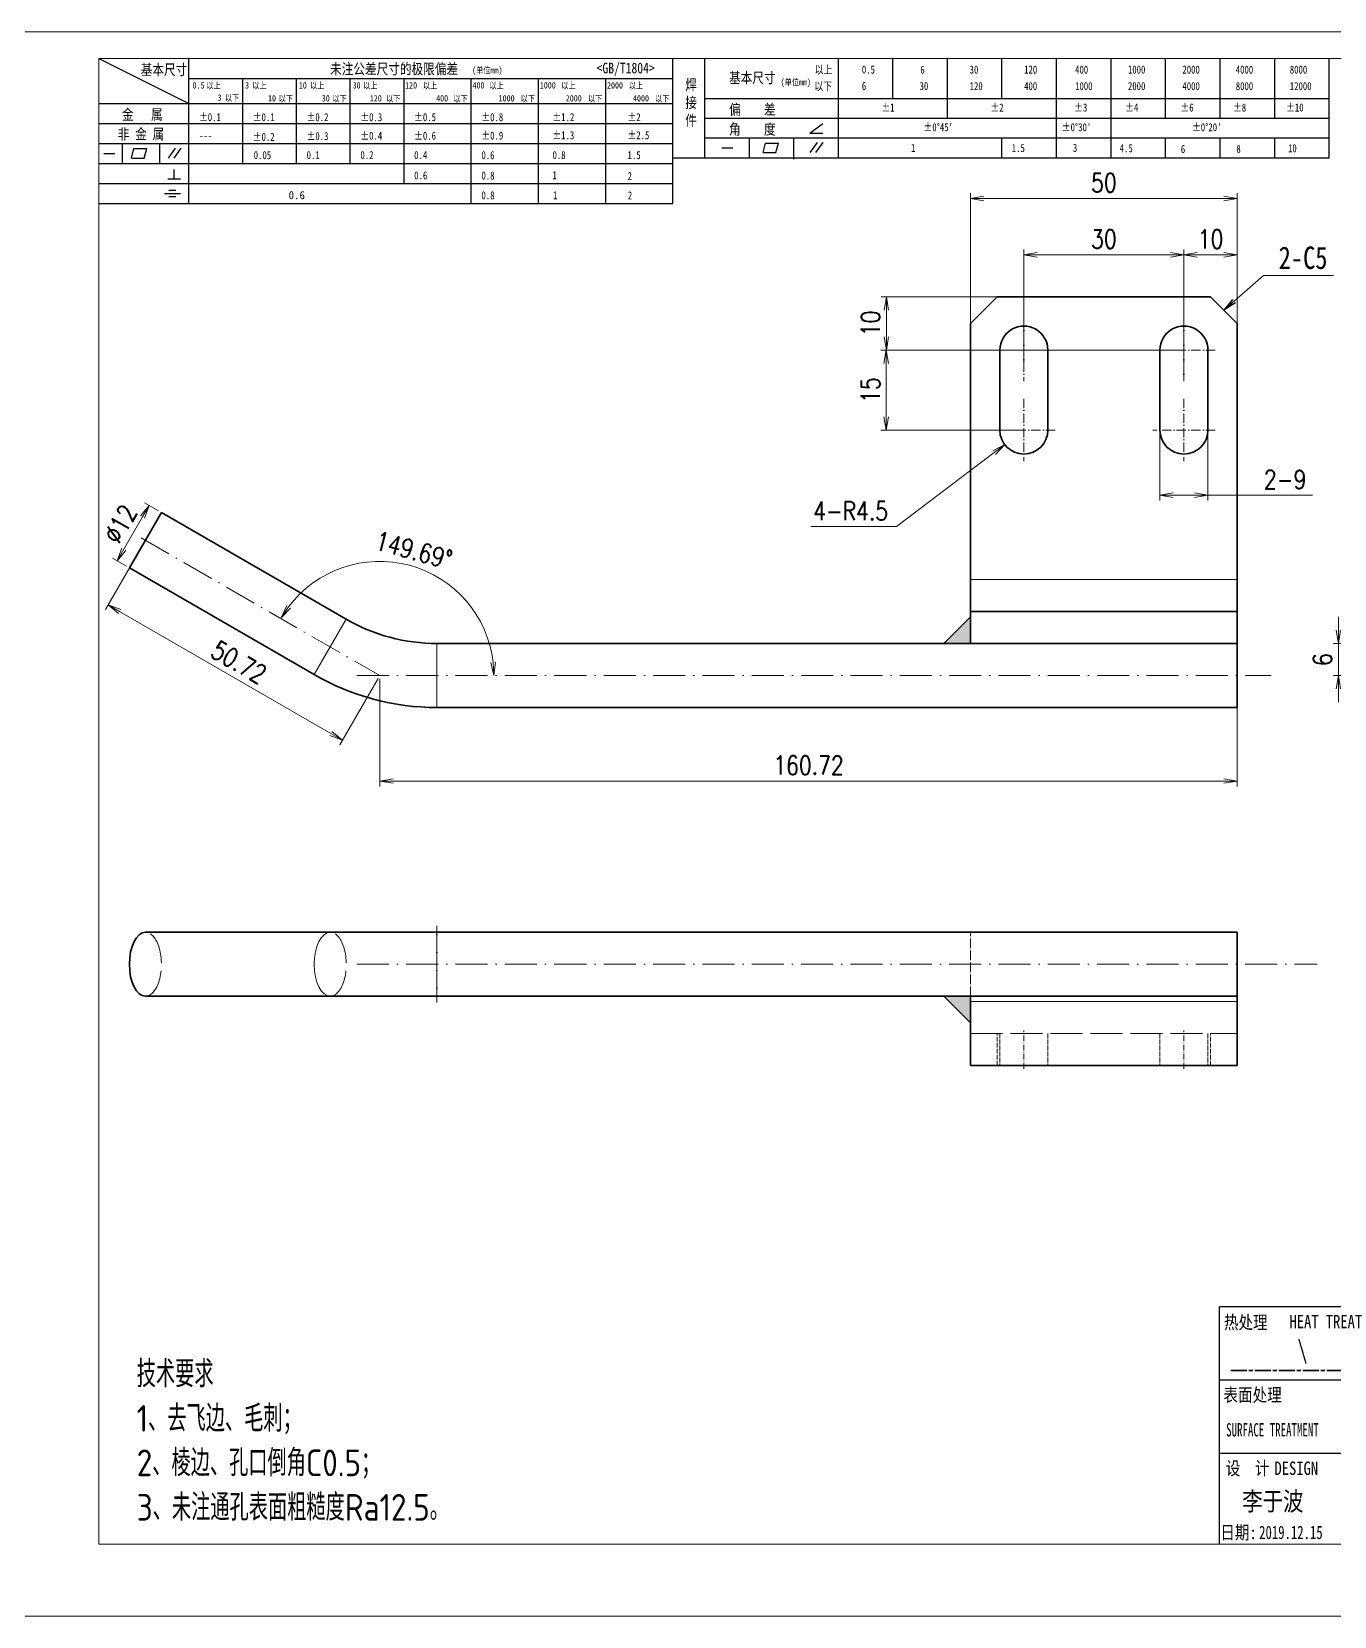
# Model space of a CAD drawing. Header units: millimetres. Extents: x 1333 to 129696, y -57210 to 105899.
# Drawn here: x 56821.5 to 57065.6, y 101055.9 to 101352.9 of the extents above; entities that cross this region are included whole.
import ezdxf
from ezdxf.enums import TextEntityAlignment as Align

# ---------------------------------------------------------------- set-up
doc = ezdxf.new("R2010")
doc.units = ezdxf.units.MM
doc.header["$LTSCALE"] = 0.5
for name, pattern in [('AM_ISO08W050x2', [9, 6, -0.75, 1.5, -0.75]), ('DASHDOT', [18.5, 12, -3, 0.5, -3]), ('DASHED', [15, 12, -3])]:
    doc.linetypes.add(name, pattern=pattern)
doc.layers.add('图\\M+19E79\\M+195B6\\M+18E9A', color=7, linetype='Continuous')
doc.layers.add('图名', color=7, linetype='Continuous')
for name, color, linetype, lineweight in [('图框', 7, 'Continuous', 18), ('标注线', 3, 'Continuous', 18), ('热处理', 7, 'Continuous', 20), ('粗实线', 7, 'Continuous', 35), ('粗点划线', 6, 'AM_ISO08W050x2', 35)]:
    doc.layers.add(name, color=color, linetype=linetype, lineweight=lineweight)
doc.layers.add('打印-禁用', color=7, linetype='Continuous', lineweight=15, plot=False)
doc.styles.add('DIM', font='romans.shx', dxfattribs={"width": 0.8, "bigfont": 'bigfont.shx'})
doc.styles.add('国标', font='simfang.ttf', dxfattribs={"width": 0.8})
doc.styles.add('机械长仿宋', font='gbenor.shx', dxfattribs={"height": 1, "bigfont": 'gbcbig.shx'})
doc.dimstyles.new('DEH 1-1', dxfattribs={"dimtxt": 3.5, "dimasz": 2.5, "dimexe": 1, "dimexo": 0.625, "dimgap": 1.2, "dimtad": 1, "dimtoh": 1, "dimdsep": 46, "dimtxsty": 'DIM', "dimblk": 'OPEN', "dimcen": 0, "dimclrd": 8, "dimclre": 8, "dimclrt": 2, "dimazin": 2, "dimtfac": 0.5, "dimtmove": 0, "dimatfit": 3, "dimldrblk": 'OPEN', "dimfxl": 0, "dimtolj": 2, "dimlwd": 18, "dimlwe": 18, "dimarcsym": 0})
doc.dimstyles.new('DEH 1-1$0', dxfattribs={"dimtxt": 3.5, "dimasz": 2.5, "dimexe": 1, "dimexo": 0.625, "dimgap": 1.2, "dimtad": 1, "dimzin": 9, "dimdsep": 46, "dimtxsty": 'DIM', "dimblk": 'OPEN', "dimcen": 0, "dimclrd": 8, "dimclre": 8, "dimclrt": 2, "dimazin": 2, "dimtfac": 0.5, "dimtmove": 0, "dimatfit": 3, "dimldrblk": 'OPEN', "dimfxl": 0, "dimtolj": 2, "dimlwd": 18, "dimlwe": 18, "dimarcsym": 0})
doc.dimstyles.new('DEH 1-1$2', dxfattribs={"dimtxt": 3.5, "dimasz": 2.5, "dimexe": 1, "dimexo": 0.625, "dimgap": 1.2, "dimtad": 1, "dimdsep": 46, "dimtxsty": 'DIM', "dimblk": 'OPEN', "dimcen": 0, "dimclrd": 8, "dimclre": 8, "dimclrt": 2, "dimazin": 2, "dimtfac": 0.5, "dimtmove": 0, "dimatfit": 3, "dimldrblk": 'OPEN', "dimfxl": 0, "dimtolj": 2, "dimlwd": 18, "dimlwe": 18, "dimarcsym": 0})
doc.dimstyles.new('DEH 1-1$4', dxfattribs={"dimtxt": 3.5, "dimasz": 2.5, "dimexe": 1, "dimexo": 0.625, "dimgap": 1.2, "dimtad": 1, "dimtoh": 1, "dimdsep": 46, "dimtxsty": 'DIM', "dimblk": 'OPEN', "dimcen": 0, "dimclrd": 8, "dimclre": 8, "dimclrt": 2, "dimazin": 2, "dimtfac": 0.5, "dimtofl": 0, "dimtmove": 0, "dimatfit": 3, "dimldrblk": 'OPEN', "dimfxl": 0, "dimtolj": 2, "dimlwd": 18, "dimlwe": 18, "dimarcsym": 0})

# ---------------------------------------------------------------- blocks, each defined once
blk = doc.blocks.new('GZDEH零件A3图框V01版')
at = {"layer": '图\\M+19E79\\M+195B6\\M+18E9A', "color": 9}
for p, q in [((2882.49, -1554.46), (2899.37, -1562.92)), ((2899.37, -1581.67), (2899.37, -1554.46)), ((2990.09, -1581.67), (2990.09, -1554.46)), ((2996.09, -1573.08), (2996.09, -1554.46)), ((3021.09, -1561.98), (3021.09, -1554.46)), ((3031.31, -1561.98), (3031.31, -1554.46)), ((3041.53, -1561.98), (3041.53, -1554.46)), ((3051.75, -1561.98), (3051.75, -1554.46)), ((3061.98, -1561.98), (3061.98, -1554.46)), ((3072.2, -1561.98), (3072.2, -1554.46)), ((3082.42, -1561.98), (3082.42, -1554.46)), ((3092.64, -1561.98), (3092.64, -1554.46)), ((3102.86, -1561.98), (3102.86, -1554.46)), ((3113.09, -1573.08), (3113.09, -1554.46)), ((2899.37, -1558.24), (2990.09, -1558.24)), ((2909.45, -1574.17), (2909.45, -1558.24)), ((2919.53, -1574.17), (2919.53, -1558.24)), ((2929.61, -1574.17), (2929.61, -1558.24)), ((2939.69, -1577.92), (2939.69, -1558.24)), ((2952.29, -1581.67), (2952.29, -1558.24)), ((2964.89, -1581.67), (2964.89, -1558.24)), ((2977.49, -1581.67), (2977.49, -1558.24)), ((2996.09, -1561.98), (3113.09, -1561.98)), ((3021.09, -1573.08), (3021.09, -1561.98)), ((3041.53, -1565.68), (3041.53, -1561.98)), ((3061.98, -1573.08), (3061.98, -1561.98)), ((3072.2, -1573.08), (3072.2, -1561.98)), ((3082.42, -1565.68), (3082.42, -1561.98)), ((3092.64, -1565.68), (3092.64, -1561.98)), ((3102.86, -1565.68), (3102.86, -1561.98)), ((2882.49, -1562.92), (2990.09, -1562.92)), ((2882.49, -1566.67), (2990.09, -1566.67)), ((2996.09, -1565.68), (3113.09, -1565.68)), ((3015.75, -1568.51), (3018.15, -1566.66)), ((2882.49, -1570.42), (2990.09, -1570.42)), ((2886.92, -1574.12), (2886.92, -1570.42)), ((2893.91, -1574.12), (2893.91, -1570.42)), ((2996.09, -1569.38), (3113.09, -1569.38)), ((3004.42, -1573.08), (3004.42, -1569.38)), ((3006.97, -1572.12), (3007.45, -1570.33)), ((3007.45, -1570.33), (3009.86, -1570.33)), ((3009.39, -1572.12), (3009.86, -1570.33)), ((3012.75, -1573.08), (3012.75, -1569.38)), ((3015.75, -1568.51), (3018.15, -1568.51)), ((3015.81, -1572.12), (3017.15, -1570.26)), ((3016.89, -1572.12), (3018.23, -1570.26)), ((3051.75, -1573.08), (3051.75, -1569.38)), ((3082.42, -1573.08), (3082.42, -1569.48)), ((3092.64, -1573.08), (3092.64, -1569.38)), ((3102.86, -1573.08), (3102.86, -1569.38)), ((2883.43, -1572.27), (2885.49, -1572.27)), ((2888.59, -1573.16), (2889.07, -1571.37)), ((2888.59, -1573.16), (2891, -1573.16)), ((2889.07, -1571.37), (2891.48, -1571.37)), ((2891, -1573.16), (2891.48, -1571.37)), ((2895.52, -1573.16), (2896.85, -1571.3)), ((2896.6, -1573.16), (2897.94, -1571.3)), ((2990.09, -1573.08), (3113.09, -1573.08)), ((2999.26, -1571.23), (3001.32, -1571.23)), ((3006.97, -1572.12), (3009.39, -1572.12)), ((3012.75, -1573.33), (3012.75, -1573.08)), ((2882.49, -1574.17), (2990.09, -1574.17)), ((2895.42, -1577.05), (2897.81, -1577.05)), ((2896.58, -1577.05), (2896.58, -1575.28)), ((2882.49, -1577.92), (2990.09, -1577.92)), ((2894.79, -1579.77), (2897.77, -1579.77)), ((2895.57, -1579.17), (2896.92, -1579.17)), ((2882.49, -1581.67), (2990.09, -1581.67)), ((2895.57, -1580.37), (2896.93, -1580.37)), ((3272.49, -1788.46), (3092.49, -1788.46)), ((3181.99, -1802.21), (3092.49, -1802.21)), ((3181.99, -1815.96), (3092.49, -1815.96))]:
    blk.add_line(p, q, dxfattribs=at)
at = {"layer": '图\\M+19E79\\M+195B6\\M+18E9A', "color": 7}
blk.add_line((3272.49, -1788.46), (3092.49, -1788.46), dxfattribs=at)
at = {"layer": '图\\M+19E79\\M+195B6\\M+18E9A', "color": 9, "linetype": 'Continuous'}
blk.add_line((3092.49, -1832.96), (3092.49, -1788.46), dxfattribs=at)
at = {"layer": '图框', "linetype": 'Continuous'}
for p, q in [((2882.49, -1554.46), (2882.49, -1832.96)), ((3272.49, -1554.46), (2882.49, -1554.46)), ((2882.49, -1832.96), (3272.49, -1832.96))]:
    blk.add_line(p, q, dxfattribs=at)
at = {"layer": '打印-禁用', "linetype": 'Continuous'}
for p, q in [((3277.49, -1549.46), (2857.49, -1549.46)), ((2857.49, -1846.46), (3277.49, -1846.46))]:
    blk.add_line(p, q, dxfattribs=at)
at = {"layer": '图\\M+19E79\\M+195B6\\M+18E9A', "color": 9, "style": '国标'}
for s, height, width, p in [('基本尺寸', 2, 0.8, (2890.33, -1557.58)), ('未注公差尺寸的极限偏差', 2, 0.8, (2925.81, -1557.44)), ('<GB/T1804>', 2, 0.8, (2975.78, -1557.27)), ('以上', 1.5, 0.8, (3016.64, -1557.33)), ('0.5', 1.5, 0.8, (3025.49, -1557.3)), ('6', 1.5, 0.8, (3036.45, -1557.34)), ('30', 1.5, 0.8, (3045.69, -1557.31)), ('120', 1.5, 0.8, (3055.91, -1557.31)), ('400', 1.5, 0.8, (3065.46, -1557.31)), ('1000', 1.5, 0.8, (3075.36, -1557.31)), ('2000', 1.5, 0.8, (3085.57, -1557.31)), ('4000', 1.5, 0.8, (3095.57, -1557.31)), ('8000', 1.5, 0.8, (3105.7, -1557.31)), ('30', 1.2, 0.8, (2930.04, -1560.11)), ('基本尺寸', 2, 0.8, (3000.6, -1559.1)), ('以下', 1.5, 0.8, (3016.58, -1560.43)), ('6', 1.5, 0.8, (3025.49, -1560.38)), ('30', 1.5, 0.8, (3036.31, -1560.39)), ('120', 1.5, 0.8, (3045.69, -1560.41)), ('400', 1.5, 0.8, (3055.91, -1560.41)), ('1000', 1.5, 0.8, (3065.46, -1560.41)), ('2000', 1.5, 0.8, (3075.36, -1560.41)), ('4000', 1.5, 0.8, (3085.57, -1560.41)), ('8000', 1.5, 0.8, (3095.57, -1560.41)), ('12000', 1.5, 0.8, (3105.7, -1560.41)), ('金   属', 2, 0.8, (2886.82, -1565.98)), ('±0.1', 1.5, 0.8, (2901.27, -1566.23)), ('±0.1', 1.5, 0.8, (2911.35, -1566.23)), ('±0.2', 1.5, 0.8, (2921.43, -1566.23)), ('±0.3', 1.5, 0.8, (2931.51, -1566.23)), ('±0.5', 1.5, 0.8, (2941.59, -1566.23)), ('±0.8', 1.5, 0.8, (2954.19, -1566.23)), ('±1.2', 1.5, 0.8, (2967.51, -1566.23)), ('±2', 1.5, 0.8, (2981.58, -1566.23)), ('偏    差', 2, 0.8, (3000.6, -1565.04)), ('±1', 1.5, 0.8, (3029.16, -1564.42)), ('±2', 1.5, 0.8, (3049.61, -1564.42)), ('±3', 1.5, 0.8, (3065.3, -1564.42)), ('±4', 1.5, 0.8, (3074.85, -1564.42)), ('±6', 1.5, 0.8, (3085.22, -1564.42)), ('±8', 1.5, 0.8, (3095.06, -1564.42)), ('±10', 1.5, 0.8, (3105.02, -1564.42)), ('非 金 属', 2, 0.8, (2886.02, -1569.65)), ('±0.3', 1.5, 0.8, (2921.43, -1569.77)), ('±0.4', 1.5, 0.8, (2931.51, -1569.71)), ('±0.6', 1.5, 0.8, (2941.59, -1569.71)), ('±0.9', 1.5, 0.8, (2954.19, -1569.68)), ('±1.3', 1.5, 0.8, (2967.51, -1569.62)), ('±2.5', 1.5, 0.8, (2981.58, -1569.61)), ('角    度', 2, 0.8, (3000.6, -1568.74)), ("±0%%D45'", 1.5, 0.8, (3037.06, -1568.12)), ("±0%%D30'", 1.5, 0.8, (3062.98, -1568.12)), ("±0%%D20'", 1.5, 0.8, (3087.38, -1568.12)), ('---', 1.5, 0.8, (2901.27, -1569.65)), ('±0.2', 1.5, 0.8, (2911.35, -1569.92)), ('1', 1.5, 0.8, (3034.69, -1571.98)), ('1.5', 1.5, 0.8, (3053.59, -1572.01)), ('3', 1.5, 0.8, (3065.05, -1571.98)), ('4.5', 1.5, 0.8, (3073.82, -1572.05)), ('6', 1.5, 0.8, (3085.28, -1572.19)), ('8', 1.5, 0.8, (3095.68, -1572.15)), ('10', 1.5, 0.8, (3105.36, -1572.06)), ('0.1', 1.5, 0.8, (2921.43, -1573.34)), ('0.2', 1.5, 0.8, (2931.51, -1573.33)), ('0.4', 1.5, 0.8, (2941.59, -1573.33)), ('0.6', 1.5, 0.8, (2954.19, -1573.35)), ('0.8', 1.5, 0.8, (2967.51, -1573.33)), ('1.5', 1.5, 0.8, (2981.58, -1573.34)), ('0.6', 1.5, 0.8, (2941.59, -1577.14)), ('0.8', 1.5, 0.8, (2954.19, -1577.17)), ('1', 1.5, 0.8, (2967.51, -1577.12)), ('2', 1.5, 0.8, (2981.58, -1577.26)), ('0.8', 1.5, 0.8, (2954.19, -1580.87)), ('1', 1.5, 0.8, (2967.59, -1580.86)), ('2', 1.5, 0.8, (2981.62, -1580.89)), ('热处理', 2.5, 0.8, (3093.35, -1792.61)), ('表面处理', 2.5, 0.8, (3093.27, -1806.21)), ('SURFACE TREATMENT', 2.5, 0.6, (3093.77, -1812.75)), (' DESIGN', 2.5, 0.8, (3101.47, -1819.96))]:
    blk.add_text(s, height=height, dxfattribs=dict(at, width=width)).set_placement(p)
at = {"layer": '图\\M+19E79\\M+195B6\\M+18E9A', "color": 9, "lineweight": 15, "style": '国标', "width": 0.8}
for s, p in [('(单位mm)', (2952.44, -1557.27)), ('0.5', (2900.03, -1560.11)), ('以上', (2902.64, -1560.16)), ('3', (2909.88, -1560.11)), ('以上', (2911.25, -1560.16)), ('10', (2919.96, -1560.11)), ('以上', (2922.09, -1560.16)), ('以上', (2932.02, -1560.16)), ('120', (2939.88, -1560.11)), ('以上', (2943.21, -1560.16)), ('400', (2952.52, -1560.11)), ('以上', (2955.68, -1560.16)), ('1000', (2965.12, -1560.11)), ('以上', (2969.16, -1560.16)), ('2000', (2977.72, -1560.11)), ('以上', (2981.8, -1560.16)), ('(单位mm)', (3010.27, -1559.51)), ('3', (2904.73, -1562.41)), ('以下', (2906.1, -1562.46)), ('10', (2914.19, -1562.54)), ('以下', (2916.18, -1562.59)), ('30', (2924.27, -1562.54)), ('以下', (2926.26, -1562.59)), ('120', (2933.26, -1562.54)), ('以下', (2936.34, -1562.59)), ('400', (2945.7, -1562.54)), ('以下', (2948.94, -1562.59)), ('1000', (2957.41, -1562.54)), ('以下', (2961.54, -1562.59)), ('2000', (2969.99, -1562.54)), ('以下', (2974.14, -1562.59)), ('4000', (2982.59, -1562.54)), ('以下', (2986.74, -1562.59))]:
    blk.add_text(s, height=1.2, dxfattribs=at).set_placement(p)
at = {"layer": '图\\M+19E79\\M+195B6\\M+18E9A', "color": 9, "lineweight": 13, "style": '国标'}
blk.add_text('0.6', height=1.5, dxfattribs=at).set_placement((2918.05, -1580.85))
at = {"layer": '图\\M+19E79\\M+195B6\\M+18E9A', "color": 9, "style": '国标', "width": 0.8}
for s, p in [('HEAT TREAT', (3112.45, -1792.46)), ('设  计', (3097.79, -1819.96)), ('日期:', (3096.09, -1832))]:
    blk.add_text(s, height=2.5, dxfattribs=at).set_placement(p, align=Align.CENTER)
at = {"layer": '图\\M+19E79\\M+195B6\\M+18E9A', "color": 9, "style": '国标'}
for s, insert, char_height, width, attachment_point in [('焊\\P接\\P件', (2992.39, -1558.41), 2, 3.1877, 1), ('0.05', (2911.51, -1573.37), 1.5, 5.1982, 7)]:
    blk.add_mtext(s, dxfattribs=dict(at, insert=insert, char_height=char_height, width=width, attachment_point=attachment_point))
blk = doc.blocks.new('DEH A3')
at = {"layer": '图框'}
blk.add_blockref('GZDEH零件A3图框V01版', (-2857.49, 1846.46), dxfattribs=at)
blk = doc.blocks.new('WELDING_5')
at = {"layer": '粗实线'}
blk.add_hatch(color=256, dxfattribs=at).paths.add_polyline_path([(0, 5), (0, 0), (5, 0)])
for q in [(0, 5), (5, 0)]:
    blk.add_line((0, 0), q, dxfattribs=at)
blk.add_lwpolyline([(0, 5), (5, 0)], dxfattribs=at)
blk = doc.blocks.new('_Open')
at = {"color": 0, "linetype": 'ByBlock', "lineweight": -2}
for p, q in [((-1, 0.17), (0, 0)), ((-1, -0.17), (0, 0)), ((0, 0), (-1, 0))]:
    blk.add_line(p, q, dxfattribs=at)
blk = doc.blocks.new('*D28')
at = {"layer": 'Defpoints', "color": 0, "transparency": 16777216}
for p in [(57066.41, 101238.24), (57087.79, 101238.24), (57080.24, 101232.24)]:
    blk.add_point(p, dxfattribs=at)
at = {"layer": '标注线', "color": 8, "lineweight": 18, "transparency": 16777216}
for p, q in [((57066.41, 101240.74), (57066.41, 101243.24)), ((57087.17, 101238.24), (57065.41, 101238.24)), ((57066.41, 101232.24), (57066.41, 101238.24)), ((57079.61, 101232.24), (57065.41, 101232.24)), ((57066.41, 101229.74), (57066.41, 101227.24))]:
    blk.add_line(p, q, dxfattribs=at)
at = {"layer": '标注线', "color": 8, "lineweight": 18, "transparency": 16777216, "xscale": 2.5, "yscale": 2.5, "zscale": 2.5}
for p, rotation in [((57066.41, 101238.24), 270), ((57066.41, 101232.24), 90)]:
    blk.add_blockref('_Open', p, dxfattribs=dict(at, rotation=rotation))
at = {"layer": '标注线', "color": 2, "transparency": 16777216, "insert": (57063.46, 101235.24), "char_height": 3.5, "attachment_point": 5, "rotation": 90, "style": 'DIM'}
blk.add_mtext('\\A2;6', dxfattribs=at)
blk = doc.blocks.new('*D30')
at = {"layer": 'Defpoints', "color": 0, "transparency": 16777216}
for p in [(57047.46, 101321.66), (56997.46, 101265.06), (57047.46, 101259.41)]:
    blk.add_point(p, dxfattribs=at)
at = {"layer": '标注线', "color": 8, "lineweight": 18, "transparency": 16777216}
for p, q in [((56997.46, 101265.68), (56997.46, 101322.66)), ((56999.96, 101321.66), (57044.96, 101321.66)), ((57047.46, 101260.04), (57047.46, 101322.66))]:
    blk.add_line(p, q, dxfattribs=at)
at = {"layer": '标注线', "color": 8, "lineweight": 18, "transparency": 16777216, "xscale": 2.5, "yscale": 2.5, "zscale": 2.5, "rotation": 180}
blk.add_blockref('_Open', (56997.46, 101321.66), dxfattribs=at)
at = {"layer": '标注线', "color": 8, "lineweight": 18, "transparency": 16777216, "xscale": 2.5, "yscale": 2.5, "zscale": 2.5}
blk.add_blockref('_Open', (57047.46, 101321.66), dxfattribs=at)
at = {"layer": '标注线', "color": 2, "transparency": 16777216, "insert": (57022.46, 101324.61), "char_height": 3.5, "attachment_point": 5, "style": 'DIM'}
blk.add_mtext('\\A2;50', dxfattribs=at)
blk = doc.blocks.new('*D31')
at = {"layer": 'Defpoints', "color": 0, "transparency": 16777216}
for p in [(57047.46, 101311.09), (57037.46, 101293.24), (57047.46, 101288.32)]:
    blk.add_point(p, dxfattribs=at)
at = {"layer": '标注线', "color": 8, "lineweight": 18, "transparency": 16777216}
for p, q in [((57037.46, 101293.87), (57037.46, 101312.09)), ((57039.96, 101311.09), (57044.96, 101311.09)), ((57047.46, 101288.95), (57047.46, 101312.09))]:
    blk.add_line(p, q, dxfattribs=at)
at = {"layer": '标注线', "color": 8, "lineweight": 18, "transparency": 16777216, "xscale": 2.5, "yscale": 2.5, "zscale": 2.5, "rotation": 180}
blk.add_blockref('_Open', (57037.46, 101311.09), dxfattribs=at)
at = {"layer": '标注线', "color": 8, "lineweight": 18, "transparency": 16777216, "xscale": 2.5, "yscale": 2.5, "zscale": 2.5}
blk.add_blockref('_Open', (57047.46, 101311.09), dxfattribs=at)
at = {"layer": '标注线', "color": 2, "transparency": 16777216, "insert": (57042.46, 101314.04), "char_height": 3.5, "attachment_point": 5, "style": 'DIM'}
blk.add_mtext('\\A2;10', dxfattribs=at)
blk = doc.blocks.new('*D32')
at = {"layer": 'Defpoints', "color": 0, "transparency": 16777216}
for p in [(57007.46, 101311.09), (57007.46, 101290.12), (57037.46, 101287.39)]:
    blk.add_point(p, dxfattribs=at)
at = {"layer": '标注线', "color": 8, "lineweight": 18, "transparency": 16777216}
for p, q in [((57007.46, 101290.75), (57007.46, 101312.09)), ((57034.96, 101311.09), (57009.96, 101311.09)), ((57037.46, 101288.02), (57037.46, 101312.09))]:
    blk.add_line(p, q, dxfattribs=at)
at = {"layer": '标注线', "color": 8, "lineweight": 18, "transparency": 16777216, "xscale": 2.5, "yscale": 2.5, "zscale": 2.5, "rotation": 180}
blk.add_blockref('_Open', (57007.46, 101311.09), dxfattribs=at)
at = {"layer": '标注线', "color": 8, "lineweight": 18, "transparency": 16777216, "xscale": 2.5, "yscale": 2.5, "zscale": 2.5}
blk.add_blockref('_Open', (57037.46, 101311.09), dxfattribs=at)
at = {"layer": '标注线', "color": 2, "transparency": 16777216, "insert": (57022.46, 101314.04), "char_height": 3.5, "attachment_point": 5, "style": 'DIM'}
blk.add_mtext('\\A2;30', dxfattribs=at)
blk = doc.blocks.new('*D33')
at = {"layer": 'Defpoints', "color": 0, "transparency": 16777216}
for p in [(57026.08, 101303.24), (56981.69, 101293.24), (57037.46, 101293.24)]:
    blk.add_point(p, dxfattribs=at)
at = {"layer": '标注线', "color": 8, "lineweight": 18, "transparency": 16777216}
for p, q in [((57025.46, 101303.24), (56980.69, 101303.24)), ((56981.69, 101300.74), (56981.69, 101295.74)), ((57036.84, 101293.24), (56980.69, 101293.24))]:
    blk.add_line(p, q, dxfattribs=at)
at = {"layer": '标注线', "color": 8, "lineweight": 18, "transparency": 16777216, "xscale": 2.5, "yscale": 2.5, "zscale": 2.5}
for p, rotation in [((56981.69, 101303.24), 90), ((56981.69, 101293.24), 270)]:
    blk.add_blockref('_Open', p, dxfattribs=dict(at, rotation=rotation))
at = {"layer": '标注线', "color": 2, "transparency": 16777216, "insert": (56978.74, 101298.24), "char_height": 3.5, "attachment_point": 5, "rotation": 90, "style": 'DIM'}
blk.add_mtext('\\A2;10', dxfattribs=at)
blk = doc.blocks.new('*D34')
at = {"layer": 'Defpoints', "color": 0, "transparency": 16777216}
for p in [(57007.46, 101293.24), (56981.67, 101278.24), (57007.46, 101278.24)]:
    blk.add_point(p, dxfattribs=at)
at = {"layer": '标注线', "color": 8, "lineweight": 18, "transparency": 16777216}
for p, q in [((57006.84, 101293.24), (56980.67, 101293.24)), ((56981.67, 101290.74), (56981.67, 101280.74)), ((57006.84, 101278.24), (56980.67, 101278.24))]:
    blk.add_line(p, q, dxfattribs=at)
at = {"layer": '标注线', "color": 8, "lineweight": 18, "transparency": 16777216, "xscale": 2.5, "yscale": 2.5, "zscale": 2.5}
for p, rotation in [((56981.67, 101293.24), 90), ((56981.67, 101278.24), 270)]:
    blk.add_blockref('_Open', p, dxfattribs=dict(at, rotation=rotation))
at = {"layer": '标注线', "color": 2, "transparency": 16777216, "insert": (56978.72, 101285.74), "char_height": 3.5, "attachment_point": 5, "rotation": 90, "style": 'DIM'}
blk.add_mtext('\\A2;15', dxfattribs=at)
blk = doc.blocks.new('*D35')
at = {"layer": 'Defpoints', "color": 0, "transparency": 16777216}
for p in [(57007.46, 101278.24), (57003.87, 101275.52)]:
    blk.add_point(p, dxfattribs=at)
at = {"layer": '标注线', "color": 8, "lineweight": 18, "transparency": 16777216}
for p, q in [((56983.59, 101260.14), (57001.88, 101274.01)), ((56967.59, 101260.14), (56983.59, 101260.14))]:
    blk.add_line(p, q, dxfattribs=at)
at = {"layer": '标注线', "color": 8, "lineweight": 18, "transparency": 16777216, "xscale": 2.5, "yscale": 2.5, "zscale": 2.5, "rotation": 37.16319647327538}
blk.add_blockref('_Open', (57003.87, 101275.52), dxfattribs=at)
at = {"layer": '标注线', "color": 2, "transparency": 16777216, "insert": (56974.99, 101263.09), "char_height": 3.5, "attachment_point": 5, "style": 'DIM'}
blk.add_mtext('\\A2;{\\Fromans,bigfont|c134;4-}R4.5', dxfattribs=at)
blk = doc.blocks.new('*D36')
at = {"layer": 'Defpoints', "color": 0, "transparency": 16777216}
for p in [(57032.96, 101280.68), (57041.96, 101280.68), (57041.96, 101266.03)]:
    blk.add_point(p, dxfattribs=at)
at = {"layer": '标注线', "color": 8, "lineweight": 18, "transparency": 16777216}
for p, q in [((57032.96, 101280.06), (57032.96, 101265.03)), ((57041.96, 101280.06), (57041.96, 101265.03)), ((57035.46, 101266.03), (57039.46, 101266.03)), ((57041.96, 101266.03), (57061.56, 101266.03))]:
    blk.add_line(p, q, dxfattribs=at)
at = {"layer": '标注线', "color": 8, "lineweight": 18, "transparency": 16777216, "xscale": 2.5, "yscale": 2.5, "zscale": 2.5, "rotation": 180}
blk.add_blockref('_Open', (57032.96, 101266.03), dxfattribs=at)
at = {"layer": '标注线', "color": 8, "lineweight": 18, "transparency": 16777216, "xscale": 2.5, "yscale": 2.5, "zscale": 2.5}
blk.add_blockref('_Open', (57041.96, 101266.03), dxfattribs=at)
at = {"layer": '标注线', "color": 2, "transparency": 16777216, "insert": (57056.43, 101268.98), "char_height": 3.5, "attachment_point": 5, "style": 'DIM'}
blk.add_mtext('\\A2;{\\Fromans,bigfont|c134;2-}9', dxfattribs=at)
blk = doc.blocks.new('*D37')
at = {"layer": 'Defpoints', "color": 0, "transparency": 16777216}
for p in [(56886.74, 101232.24), (57047.46, 101232.24), (57047.46, 101212.46)]:
    blk.add_point(p, dxfattribs=at)
at = {"layer": '标注线', "color": 8, "lineweight": 18, "transparency": 16777216}
for p, q in [((56886.74, 101231.62), (56886.74, 101211.46)), ((57047.46, 101231.62), (57047.46, 101211.46)), ((56889.24, 101212.46), (57044.96, 101212.46))]:
    blk.add_line(p, q, dxfattribs=at)
at = {"layer": '标注线', "color": 8, "lineweight": 18, "transparency": 16777216, "xscale": 2.5, "yscale": 2.5, "zscale": 2.5, "rotation": 180}
blk.add_blockref('_Open', (56886.74, 101212.46), dxfattribs=at)
at = {"layer": '标注线', "color": 8, "lineweight": 18, "transparency": 16777216, "xscale": 2.5, "yscale": 2.5, "zscale": 2.5}
blk.add_blockref('_Open', (57047.46, 101212.46), dxfattribs=at)
at = {"layer": '标注线', "color": 2, "transparency": 16777216, "insert": (56967.1, 101215.41), "char_height": 3.5, "attachment_point": 5, "style": 'DIM'}
blk.add_mtext('\\A2;160.72', dxfattribs=at)
blk = doc.blocks.new('*D38')
at = {"layer": 'Defpoints', "color": 0, "transparency": 16777216}
for p in [(56842.82, 101257.6), (56886.74, 101232.24), (56879.74, 101220.12)]:
    blk.add_point(p, dxfattribs=at)
at = {"layer": '标注线', "color": 8, "lineweight": 18, "transparency": 16777216}
for p, q in [((56842.51, 101257.06), (56835.32, 101244.61)), ((56837.99, 101244.23), (56877.58, 101221.37)), ((56886.43, 101231.7), (56879.24, 101219.26))]:
    blk.add_line(p, q, dxfattribs=at)
at = {"layer": '标注线', "color": 8, "lineweight": 18, "transparency": 16777216, "xscale": 2.5, "yscale": 2.5, "zscale": 2.5}
for p, rotation in [((56835.82, 101245.48), 150.0000243215856), ((56879.74, 101220.12), 330.0000243215856)]:
    blk.add_blockref('_Open', p, dxfattribs=dict(at, rotation=rotation))
at = {"layer": '标注线', "color": 2, "transparency": 16777216, "insert": (56860.33, 101234.74), "char_height": 3.5, "attachment_point": 5, "rotation": 330, "style": 'DIM'}
blk.add_mtext('\\A2;50.72', dxfattribs=at)
blk = doc.blocks.new('*D39')
at = {"layer": 'Defpoints', "color": 0, "transparency": 16777216}
for p in [(56840.67, 101259.18), (56900.53, 101248.61), (56882.46, 101232.24), (56886.74, 101232.24), (57062.46, 101232.24)]:
    blk.add_point(p, dxfattribs=at)
at = {"layer": '标注线', "color": 8, "lineweight": 18, "transparency": 16777216}
blk.add_arc((56886.74, 101232.24), 21.4, 6.6975, 142.9878, dxfattribs=at)
at = {"layer": '标注线', "color": 8, "lineweight": 18, "transparency": 16777216, "xscale": 2.5, "yscale": 2.5, "zscale": 2.5}
for p, rotation in [((56868.27, 101243.04), 236.3364810753188), ((56908.14, 101232.24), 273.3487294070493)]:
    blk.add_blockref('_Open', p, dxfattribs=dict(at, rotation=rotation))
at = {"layer": '标注线', "color": 2, "transparency": 16777216, "insert": (56893.11, 101255.74), "char_height": 3.5, "attachment_point": 5, "rotation": 344.8426, "style": 'DIM'}
blk.add_mtext('\\A2;149.69°', dxfattribs=at)
blk = doc.blocks.new('*D40')
at = {"layer": 'Defpoints', "color": 0, "transparency": 16777216}
for p in [(56843.52, 101264.12), (56845.82, 101262.8), (56839.82, 101252.4)]:
    blk.add_point(p, dxfattribs=at)
at = {"layer": '标注线', "color": 8, "lineweight": 18, "transparency": 16777216}
for p, q in [((56845.28, 101263.11), (56842.66, 101264.62)), ((56838.77, 101255.9), (56842.27, 101261.96)), ((56839.28, 101252.72), (56836.66, 101254.23))]:
    blk.add_line(p, q, dxfattribs=at)
at = {"layer": '标注线', "color": 8, "lineweight": 18, "transparency": 16777216, "xscale": 2.5, "yscale": 2.5, "zscale": 2.5}
for p, rotation in [((56843.52, 101264.12), 60.00000399428275), ((56837.52, 101253.73), 240.0000039942827)]:
    blk.add_blockref('_Open', p, dxfattribs=dict(at, rotation=rotation))
at = {"layer": '标注线', "color": 2, "transparency": 16777216, "insert": (56838.11, 101260.66), "char_height": 3.5, "attachment_point": 5, "rotation": 60, "style": 'DIM'}
blk.add_mtext('\\A2;%%c12', dxfattribs=at)

msp = doc.modelspace()

# ---------------------------------------------------------------- linework, layer by layer
at = {"color": 7, "lineweight": 35, "ltscale": 0.176777}
for p, q in [((57002.461, 101303.242), (56997.461, 101298.242)), ((57047.461, 101298.242), (57042.461, 101303.242))]:
    msp.add_line(p, q, dxfattribs=at)
at = {"color": 7, "lineweight": 35}
for p, q in [((57042.461, 101303.242), (57002.461, 101303.242)), ((56997.461, 101298.242), (56997.461, 101250.242)), ((57047.461, 101298.242), (57047.461, 101250.242)), ((56845.82, 101262.797), (56880.461, 101242.797)), ((56839.82, 101252.405), (56874.461, 101232.405)), ((57047.461, 101244.242), (56997.461, 101244.242)), ((56897.461, 101238.242), (56997.461, 101238.242)), ((57047.461, 101238.242), (56997.461, 101238.242)), ((56897.461, 101226.242), (57047.461, 101226.242)), ((56842.82, 101184.127), (56877.461, 101184.127)), ((56877.461, 101184.127), (56897.461, 101184.127)), ((56897.461, 101184.127), (57047.461, 101184.127)), ((57047.461, 101184.127), (56997.461, 101184.127)), ((56842.82, 101172.127), (56877.461, 101172.127)), ((56877.461, 101172.127), (56897.461, 101172.127)), ((56897.461, 101172.127), (57047.461, 101172.127)), ((56997.461, 101159.127), (57047.461, 101159.127))]:
    msp.add_line(p, q, dxfattribs=at)
at = {"color": 2, "linetype": 'DASHDOT', "lineweight": 13, "ltscale": 0.2925}
for p, q in [((57007.461, 101299.092), (57007.461, 101287.392)), ((57037.461, 101299.092), (57037.461, 101287.392)), ((57007.461, 101284.092), (57007.461, 101272.392)), ((57037.461, 101284.092), (57037.461, 101272.392))]:
    msp.add_line(p, q, dxfattribs=at)
at = {"color": 2, "linetype": 'DASHDOT', "lineweight": 13, "ltscale": 0.292499}
for p, q in [((57013.311, 101293.242), (57001.611, 101293.242)), ((57043.311, 101293.242), (57031.611, 101293.242)), ((57013.311, 101278.242), (57001.611, 101278.242)), ((57043.311, 101278.242), (57031.611, 101278.242))]:
    msp.add_line(p, q, dxfattribs=at)
at = {"color": 7, "lineweight": 35, "ltscale": 0.375}
for p, q in [((57002.961, 101278.242), (57002.961, 101293.242)), ((57011.961, 101293.242), (57011.961, 101278.242)), ((57032.961, 101278.242), (57032.961, 101293.242)), ((57041.961, 101293.242), (57041.961, 101278.242))]:
    msp.add_line(p, q, dxfattribs=at)
at = {"color": 7, "lineweight": 35, "ltscale": 0.15}
for p, q in [((56842.82, 101257.601), (56845.82, 101262.797)), ((56839.82, 101252.405), (56842.82, 101257.601)), ((56997.461, 101244.242), (56997.461, 101250.242)), ((57047.461, 101244.242), (57047.461, 101250.242)), ((56997.461, 101238.242), (56997.461, 101244.242)), ((57047.461, 101238.242), (57047.461, 101244.242)), ((57047.461, 101232.242), (57047.461, 101238.242)), ((57047.461, 101226.242), (57047.461, 101232.242)), ((57047.461, 101178.127), (57047.461, 101184.127)), ((57047.461, 101172.127), (57047.461, 101178.127))]:
    msp.add_line(p, q, dxfattribs=at)
at = {"color": 2, "linetype": 'DASHDOT', "lineweight": 13}
for p, q in [((56841.996, 101258.077), (56886.743, 101232.242)), ((56882.461, 101232.242), (57053.833, 101232.242)), ((56882.461, 101178.127), (57062.461, 101178.127))]:
    msp.add_line(p, q, dxfattribs=at)
at = {"color": 7, "lineweight": 13}
for p, q in [((56997.461, 101250.242), (57047.461, 101250.242)), ((56997.461, 101171.127), (57047.461, 101171.127))]:
    msp.add_line(p, q, dxfattribs=at)
at = {"color": 1, "linetype": 'DASHED', "lineweight": 13}
for p, q in [((56997.461, 101250.242), (57047.461, 101250.242)), ((56997.461, 101238.242), (57047.461, 101238.242)), ((56997.461, 101171.127), (57047.461, 101171.127)), ((56997.461, 101165.127), (57047.461, 101165.127))]:
    msp.add_line(p, q, dxfattribs=at)
at = {"color": 1, "linetype": 'DASHED', "lineweight": 13, "ltscale": 0.15}
for p, q in [((56877.461, 101237.601), (56880.461, 101242.797)), ((56874.461, 101232.405), (56877.461, 101237.601)), ((56897.461, 101232.242), (56897.461, 101238.242)), ((56897.461, 101226.242), (56897.461, 101232.242)), ((56897.461, 101178.127), (56897.461, 101184.127)), ((56897.461, 101172.127), (56897.461, 101178.127)), ((57002.461, 101159.127), (57002.461, 101165.127)), ((57002.961, 101165.127), (57002.961, 101159.127)), ((57011.961, 101165.127), (57011.961, 101159.127)), ((57032.961, 101165.127), (57032.961, 101159.127)), ((57041.961, 101165.127), (57041.961, 101159.127)), ((57042.461, 101159.127), (57042.461, 101165.127))]:
    msp.add_line(p, q, dxfattribs=at)
at = {"color": 7, "lineweight": 13, "ltscale": 0.15}
for p, q in [((56877.461, 101237.601), (56880.461, 101242.797)), ((56874.461, 101232.405), (56877.461, 101237.601)), ((56897.461, 101232.242), (56897.461, 101238.242)), ((56897.461, 101226.242), (56897.461, 101232.242)), ((56897.461, 101178.127), (56897.461, 101184.127)), ((56897.461, 101172.127), (56897.461, 101178.127))]:
    msp.add_line(p, q, dxfattribs=at)
at = {"color": 2, "linetype": 'DASHDOT', "lineweight": 13, "ltscale": 0.360001}
msp.add_line((56897.461, 101170.927), (56897.461, 101185.327), dxfattribs=at)
at = {"color": 1, "linetype": 'DASHED', "lineweight": 13, "ltscale": 0.3}
msp.add_line((56997.461, 101172.127), (56997.461, 101184.127), dxfattribs=at)
at = {"color": 7, "lineweight": 35, "ltscale": 0.325}
msp.add_line((57047.461, 101171.127), (57047.461, 101184.127), dxfattribs=at)
at = {"color": 7, "lineweight": 35, "ltscale": 0.025}
msp.add_line((56997.461, 101171.127), (56997.461, 101172.127), dxfattribs=at)
at = {"color": 7, "lineweight": 35, "ltscale": 0.3}
for p, q in [((56997.461, 101159.127), (56997.461, 101171.127)), ((57047.461, 101159.127), (57047.461, 101171.127))]:
    msp.add_line(p, q, dxfattribs=at)
at = {"color": 2, "linetype": 'DASHDOT', "lineweight": 13, "ltscale": 0.18}
for p, q in [((57007.461, 101158.527), (57007.461, 101165.727)), ((57037.461, 101158.527), (57037.461, 101165.727))]:
    msp.add_line(p, q, dxfattribs=at)
at = {"color": 7, "lineweight": 35}
for centre, radius, start, end in [((57007.461, 101293.242), 4.5, 0, 180.00001), ((57037.461, 101293.242), 4.5, 0, 180.00001), ((57007.461, 101278.242), 4.5, 180.00001, 0), ((57037.461, 101278.242), 4.5, 180.00001, 0), ((56897.461, 101272.242), 34, 240, 270), ((56897.461, 101272.242), 46, 240, 270)]:
    msp.add_arc(centre, radius, start, end, dxfattribs=at)
msp.add_ellipse((56842.82, 101178.127), major_axis=(0, -6), ratio=0.5, start_param=3.1415927, end_param=6.2831853, dxfattribs=at)
at = {"color": 1, "linetype": 'DASHED', "lineweight": 13}
for centre in [(56842.82, 101178.127), (56877.461, 101178.127)]:
    msp.add_ellipse(centre, major_axis=(0, -6), ratio=0.5, start_param=6.2831853, end_param=9.424778, dxfattribs=at)
at = {"color": 7, "lineweight": 13}
msp.add_ellipse((56877.461, 101178.127), major_axis=(0, -6), ratio=0.5, start_param=3.1415927, end_param=6.2831853, dxfattribs=at)
at = {"layer": '粗点划线', "linetype": 'AM_ISO08W050x2'}
msp.add_line((57046.275, 101101.983), (57074.136, 101101.983), dxfattribs=at)

# ---------------------------------------------------------------- block references
at = {"layer": '图框'}
msp.add_blockref('DEH A3', (56809.1, 101055.912), dxfattribs=at)
at = {"layer": '标注线'}
for p, rotation in [((56997.461, 101238.242), 90), ((56997.461, 101172.127), 180)]:
    msp.add_blockref('WELDING_5', p, dxfattribs=dict(at, rotation=rotation))

# ---------------------------------------------------------------- texts
at = {"layer": '图\\M+19E79\\M+195B6\\M+18E9A', "color": 3, "style": '国标'}
for s, height, width, p in [('李于波', 3.5, 0.8, (57048.398, 101075.728)), ('2019.12.15', 2.5, 0.7, (57051.563, 101070.392))]:
    msp.add_text(s, height=height, dxfattribs=dict(at, width=width)).set_placement(p)
at = {"layer": '图名', "color": 3, "style": '国标', "width": 0.8}
msp.add_text('2-C5', height=4.2, dxfattribs=at).set_placement((57059.794, 101308.439), align=Align.CENTER)
at = {"layer": '标注线', "color": 2, "insert": (56841.191, 101073.837), "char_height": 5, "width": 114.82461, "attachment_point": 7, "style": '机械长仿宋'}
msp.add_mtext('\\A2;技术要求\\P1、去飞边、毛刺；\\P2、棱边、孔口倒角C0.5；\\P3、未注通孔表面粗糙度Ra12.5。', dxfattribs=at)
at = {"layer": '热处理', "color": 3, "style": '国标', "width": 0.8}
msp.add_text('\\', height=3.5, dxfattribs=at).set_placement((57059.68, 101104.108), align=Align.CENTER)

# ---------------------------------------------------------------- dimensions: what is measured, and where the dimension line sits
at = {"layer": '标注线'}
for base, p1, p2, picture, middle in [((57047.461, 101321.664), (56997.461, 101265.056), (57047.461, 101259.412), '*D30', (57022.461, 101324.614)), ((57007.461, 101311.094), (57037.461, 101287.392), (57007.461, 101290.121), '*D32', (57022.461, 101314.044)), ((57047.461, 101311.094), (57037.461, 101293.242), (57047.461, 101288.324), '*D31', (57042.461, 101314.044)), ((57047.461, 101212.459), (56886.743, 101232.242), (57047.461, 101232.242), '*D37', (56967.102, 101215.409))]:
    dim = msp.add_linear_dim(base=base, p1=p1, p2=p2, dimstyle='DEH 1-1$0', dxfattribs=at)
    dim.commit()
    dim.dimension.update_dxf_attribs({"geometry": picture, "text_midpoint": middle})
for base, p1, p2, picture, middle in [((56981.692, 101293.242), (57026.082, 101303.242), (57037.461, 101293.242), '*D33', (56978.742, 101298.242)), ((56981.665, 101278.242), (57007.461, 101293.242), (57007.461, 101278.242), '*D34', (56978.715, 101285.742)), ((57066.415, 101238.242), (57080.236, 101232.242), (57087.793, 101238.242), '*D28', (57063.465, 101235.242))]:
    dim = msp.add_linear_dim(base=base, p1=p1, p2=p2, angle=90, dimstyle='DEH 1-1$0', dxfattribs=at)
    dim.commit()
    dim.dimension.update_dxf_attribs({"geometry": picture, "text_midpoint": middle})
dim = msp.add_linear_dim(base=(57041.961, 101266.031), p1=(57032.961, 101280.684), p2=(57041.961, 101280.684), text='{\\Fromans,bigfont|c134;2-}<>', dimstyle='DEH 1-1$0', dxfattribs=at)
dim.commit()
dim.dimension.update_dxf_attribs({"geometry": '*D36', "text_midpoint": (57056.425, 101266.031), "dimtype": 160})
dim = msp.add_radius_dim(center=(57007.461, 101278.242), mpoint=(57003.875, 101275.524), text='{\\Fromans,bigfont|c134;4-}<>', dimstyle='DEH 1-1$4', dxfattribs=at)
dim.commit()
dim.dimension.update_dxf_attribs({"geometry": '*D35', "text_midpoint": (56974.985, 101260.144), "dimtype": 164})
dim = msp.add_linear_dim(base=(56843.521, 101264.124), p1=(56839.82, 101252.405), p2=(56845.82, 101262.797), angle=60, dimstyle='DEH 1-1$0', override={"dimpost": '%%c<>'}, dxfattribs=at)
dim.commit()
dim.dimension.update_dxf_attribs({"geometry": '*D40', "text_midpoint": (56840.668, 101259.182), "dimtype": 161})
dim = msp.add_angular_dim_2l(base=(56900.528, 101248.61), line1=((56882.461, 101232.242), (57062.461, 101232.242)), line2=((56840.668, 101259.182), (56886.743, 101232.242)), dimstyle='DEH 1-1$2', dxfattribs=at)
dim.commit()
dim.dimension.update_dxf_attribs({"geometry": '*D39', "text_midpoint": (56893.109, 101255.744)})
dim = msp.add_linear_dim(base=(56879.745, 101220.121), p1=(56842.82, 101257.601), p2=(56886.743, 101232.242), angle=330.00002, dimstyle='DEH 1-1$0', dxfattribs=at)
dim.commit()
dim.dimension.update_dxf_attribs({"geometry": '*D38', "text_midpoint": (56858.854, 101232.183), "dimtype": 161})

# ---------------------------------------------------------------- leaders
msp.add_leader([(57044.961, 101300.742), (57052.351, 101307.215), (57065.515, 101307.215)], dimstyle='DEH 1-1', override={"dimgap": 1.2, "dimtad": 1}, dxfattribs=at)

doc.saveas('drawing.dxf')
